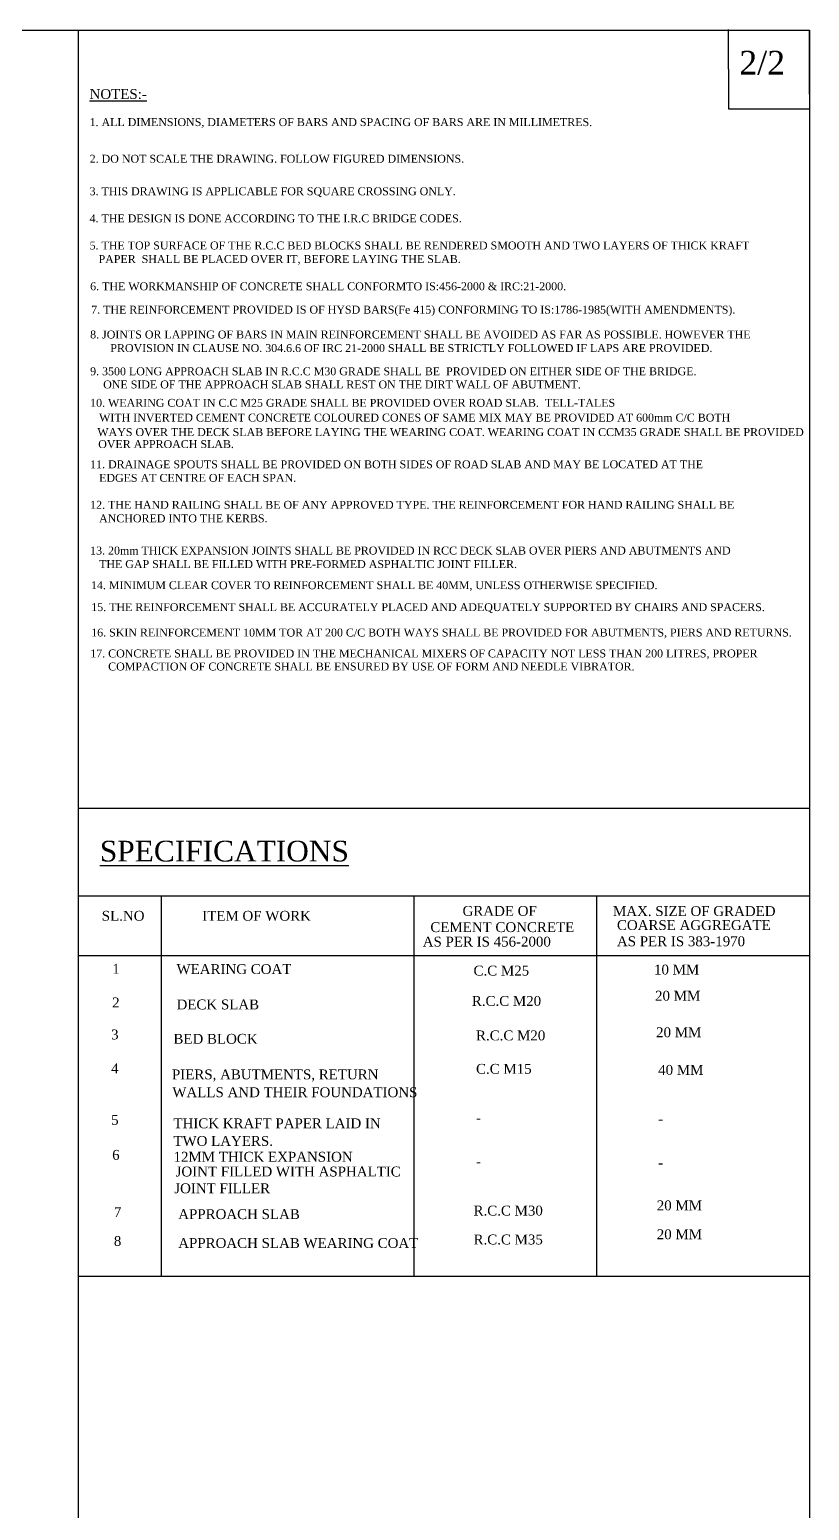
# Model space of a CAD drawing. Header units: inches. Extents: x -675 to 904, y 4 to 1354.
# Drawn here: x 701.3 to 898.5, y 219.2 to 593.8 of the extents above; entities that cross this region are included whole.
import ezdxf

# ---------------------------------------------------------------- set-up
doc = ezdxf.new("R2010")
doc.units = ezdxf.units.IN
doc.header["$MEASUREMENT"] = 0
doc.styles.get("Standard").update_dxf_attribs({"font": 'times.ttf'})

msp = doc.modelspace()

# ---------------------------------------------------------------- linework, layer by layer
for p, q in [((8.5301, 593.7038), (898.5301, 593.7038)), ((713.5301, 593.7038), (713.5301, 442.21697)), ((876.39889, 593.7038), (898.5301, 593.7038)), ((878.10206, 583.81686), (878.10206, 593.81686)), ((898.5301, 593.7038), (898.5301, 3.7038)), ((898.5301, 577.49642), (898.5301, 593.7038)), ((878.10206, 583.81686), (878.05401, 573.81709)), ((878.05401, 573.81709), (898.5301, 573.81709)), ((713.5301, 442.21697), (713.5301, 3.7038)), ((713.5301, 396.81083), (898.5301, 396.81083)), ((713.5301, 374.68874), (898.5301, 374.68874)), ((734.51021, 374.68874), (734.51021, 278.47319)), ((798.48824, 374.68874), (798.48824, 278.47319)), ((844.68962, 374.68874), (844.68962, 278.47319)), ((713.5301, 359.56254), (898.5301, 359.56254)), ((713.5301, 278.47319), (898.5301, 278.47319))]:
    msp.add_line(p, q)

# ---------------------------------------------------------------- texts
for s, height, p in [('%%UNOTES:-', 2.5, (716.42903, 576.27171)), ('1. ALL DIMENSIONS, DIAMETERS OF BARS AND SPACING OF BARS ARE IN MILLIMETRES.', 2, (716.42903, 569.41457)), ('2. DO NOT SCALE THE DRAWING. FOLLOW FIGURED DIMENSIONS. ', 2, (716.45277, 560.15131)), ('3. THIS DRAWING IS APPLICABLE FOR SQUARE CROSSING ONLY.', 2, (716.42903, 551.92012)), ('4. THE DESIGN IS DONE ACCORDING TO THE I.R.C BRIDGE CODES.', 2, (716.42903, 545.06297)), ('5. THE TOP SURFACE OF THE R.C.C BED BLOCKS SHALL BE RENDERED SMOOTH AND TWO LAYERS OF THICK KRAFT ', 2, (716.42903, 538.20583)), ('   PAPER  SHALL BE PLACED OVER IT, BEFORE LAYING THE SLAB.', 2, (716.42903, 534.77726)), ('6. THE WORKMANSHIP OF CONCRETE SHALL CONFORMTO IS:456-2000 & IRC:21-2000.', 2, (716.56892, 527.87605)), ('7. THE REINFORCEMENT PROVIDED IS OF HYSD BARS(Fe 415) CONFORMING TO IS:1786-1985(WITH AMENDMENTS).', 2, (716.83579, 521.97084)), ('8. JOINTS OR LAPPING OF BARS IN MAIN REINFORCEMENT SHALL BE AVOIDED AS FAR AS POSSIBLE. HOWEVER THE ', 2, (716.56892, 515.6825)), ('PROVISION IN CLAUSE NO. 304.6.6 OF IRC 21-2000 SHALL BE STRICTLY FOLLOWED IF LAPS ARE PROVIDED.', 2, (721.67924, 512.25393)), ('9. 3500 LONG APPROACH SLAB IN R.C.C M30 GRADE SHALL BE  PROVIDED ON EITHER SIDE OF THE BRIDGE.', 2, (716.56892, 506.37216)), ('    ONE SIDE OF THE APPROACH SLAB SHALL REST ON THE DIRT WALL OF ABUTMENT.', 2, (716.84646, 503.04542)), ('10. WEARING COAT IN C.C M25 GRADE SHALL BE PROVIDED OVER ROAD SLAB.  TELL-TALES ', 2, (716.56892, 498.39324)), ('   WITH INVERTED CEMENT CONCRETE COLOURED CONES OF SAME MIX MAY BE PROVIDED AT 600mm C/C BOTH ', 2, (716.56892, 494.65971)), ('    WAYS OVER THE DECK SLAB BEFORE LAYING THE WEARING COAT. WEARING COAT IN CCM35 GRADE SHALL BE PROVIDED', 2, (715.36664, 490.99086)), ('OVER APPROACH SLAB.', 2, (718.61362, 487.95854)), ('11. DRAINAGE SPOUTS SHALL BE PROVIDED ON BOTH SIDES OF ROAD SLAB AND MAY BE LOCATED AT THE ', 2, (716.56892, 482.8399)), ('   EDGES AT CENTRE OF EACH SPAN.', 2, (716.56892, 479.41133)), ('12. THE HAND RAILING SHALL BE OF ANY APPROVED TYPE. THE REINFORCEMENT FOR HAND RAILING SHALL BE', 2, (716.56892, 472.59968)), ('   ANCHORED INTO THE KERBS.', 2, (716.56892, 469.17111)), ('13. 20mm THICK EXPANSION JOINTS SHALL BE PROVIDED IN RCC DECK SLAB OVER PIERS AND ABUTMENTS AND', 2, (716.56892, 461.02242)), ('   THE GAP SHALL BE FILLED WITH PRE-FORMED ASPHALTIC JOINT FILLER.', 2, (716.56892, 457.59385)), ('14. MINIMUM CLEAR COVER TO REINFORCEMENT SHALL BE 40MM, UNLESS OTHERWISE SPECIFIED. ', 2, (716.78067, 452.25513)), ('15. THE REINFORCEMENT SHALL BE ACCURATELY PLACED AND ADEQUATELY SUPPORTED BY CHAIRS AND SPACERS.', 2, (716.83579, 446.70657)), ('16. SKIN REINFORCEMENT 10MM TOR AT 200 C/C BOTH WAYS SHALL BE PROVIDED FOR ABUTMENTS, PIERS AND RETURNS.', 2, (716.83579, 440.28152)), ('17. CONCRETE SHALL BE PROVIDED IN THE MECHANICAL MIXERS OF CAPACITY NOT LESS THAN 200 LITRES, PROPER ', 2, (716.59747, 434.9873)), ('      COMPACTION OF CONCRETE SHALL BE ENSURED BY USE OF FORM AND NEEDLE VIBRATOR.', 2, (716.59747, 431.68938)), ('%%USPECIFICATIONS', 5.25, (719.02457, 383.35723)), ('SL.NO', 2.5, (719.51242, 368.37017)), ('ITEM OF WORK', 2.5, (744.93839, 368.37017)), ('GRADE OF', 2.5, (810.78399, 369.6098)), ('MAX. SIZE OF GRADED', 2.5, (848.84759, 369.56539)), ('CEMENT CONCRETE', 2.5, (802.63995, 365.50344)), ('COARSE AGGREGATE', 2.5, (849.84771, 366.0236)), ('AS PER IS 456-2000', 2.5, (800.7104, 361.83376)), ('AS PER IS 383-1970', 2.5, (849.84771, 361.92242)), ('1', 2.5, (722.14974, 354.95405)), ('WEARING COAT', 2.5, (738.4307, 354.8953)), ('C.C M25', 2.5, (813.56753, 354.50008)), ('10 MM', 2.5, (859.227, 354.76356)), ('2', 2.5, (722.14345, 346.44726)), ('DECK SLAB', 2.5, (738.43065, 345.93696)), ('R.C.C M20', 2.5, (813.13971, 346.83006)), ('20 MM', 2.5, (859.49067, 348.14746)), ('20 MM', 2.5, (859.75435, 338.89656)), ('3', 2.5, (721.87978, 338.34041)), ('BED BLOCK ', 2.5, (737.63949, 337.2421)), ('R.C.C M20', 2.5, (814.19441, 338.10611)), ('4', 2.5, (721.87978, 329.76292)), ('PIERS, ABUTMENTS, RETURN ', 2.5, (737.27492, 328.24491)), ('C.C M15', 2.5, (814.19442, 329.64565)), ('40 MM', 2.5, (860.2817, 329.38217)), ('WALLS AND THEIR FOUNDATIONS', 2.5, (737.37581, 323.72685)), ('5', 2.5, (721.87978, 316.72973)), ('THICK KRAFT PAPER LAID IN ', 2.5, (737.63949, 315.86547)), ('-', 2.5, (814.19442, 317.27012)), ('-', 2.5, (860.2817, 317.00664)), ('TWO LAYERS.', 2.5, (737.63949, 311.4141)), ('6', 2.5, (722.14345, 307.88876)), ('12MM THICK EXPANSION', 2.5, (737.66234, 307.405)), ('-', 2.5, (814.19442, 306.19698)), ('JOINT FILLED WITH ASPHALTIC', 2.5, (738.18421, 303.67178)), ('-', 2.5, (860.2817, 305.9335)), ('JOINT FILLER', 2.5, (737.85597, 299.427)), ('R.C.C M30', 2.5, (813.57125, 293.78552)), ('20 MM', 2.5, (859.92221, 295.10292)), ('7', 2.5, (722.57499, 293.40272)), ('APPROACH SLAB', 2.5, (738.86219, 292.89241)), ('8', 2.5, (722.57499, 286.09477)), ('R.C.C M35', 2.5, (813.57125, 286.47756)), ('20 MM', 2.5, (859.92221, 287.79497)), ('APPROACH SLAB WEARING COAT', 2.5, (738.86219, 285.58446))]:
    msp.add_text(s, height=height).set_placement(p)
at = {"insert": (880.80391, 588.45595), "char_height": 6, "width": 14.5073, "attachment_point": 1}
msp.add_mtext('2/2', dxfattribs=at)

doc.saveas('drawing.dxf')
